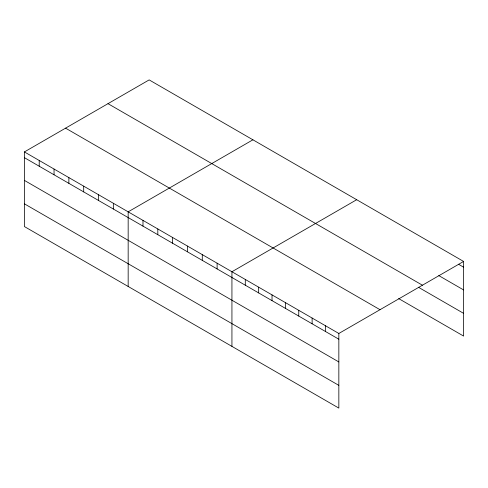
<?xml version="1.0" encoding="UTF-8"?>
<svg xmlns="http://www.w3.org/2000/svg" width="488" height="488" viewBox="0 0 488 488"><rect width="100%" height="100%" fill="white"/><g stroke="black" fill="none" stroke-linecap="round" stroke-linejoin="round"><path stroke-width="0.73" d="M24.4 151.927L338.843 333.469L338.843 408.102L24.4 226.56L24.4 151.927L149.157 79.898L463.6 261.44L463.6 336.073L398.69 298.601M252.924 139.806L128.167 211.835L128.167 286.468M356.691 199.714L231.934 271.743L231.934 346.376M338.843 333.469L463.6 261.44M458.506 264.246L463.6 267.186M438.779 275.592L463.6 289.921M107.988 103.663L422.431 285.206M418.417 287.255L463.6 313.345M65.569 128.155L380.012 309.697M24.4 157.667L338.843 339.215M24.4 180.401L338.843 361.944M24.4 203.825L338.843 385.368M325.478 325.752L325.478 331.498M312.119 318.036L312.119 323.782M298.754 310.319L298.754 316.065M285.389 302.603L285.389 308.349M272.023 294.886L272.023 300.632M258.658 287.176L258.658 292.916M245.299 279.459L245.299 285.206M217.111 263.185L217.111 268.931M202.288 254.626L202.288 260.372M187.459 246.068L187.459 251.814M172.636 237.51L172.636 243.256M157.813 228.951L157.813 234.697M142.99 220.393L142.99 226.139M113.344 203.276L113.344 209.023M98.521 194.718L98.521 200.464M83.698 186.16L83.698 191.906M68.869 177.601L68.869 183.348M54.046 169.043L54.046 174.783M39.223 160.485L39.223 166.225"/></g></svg>
